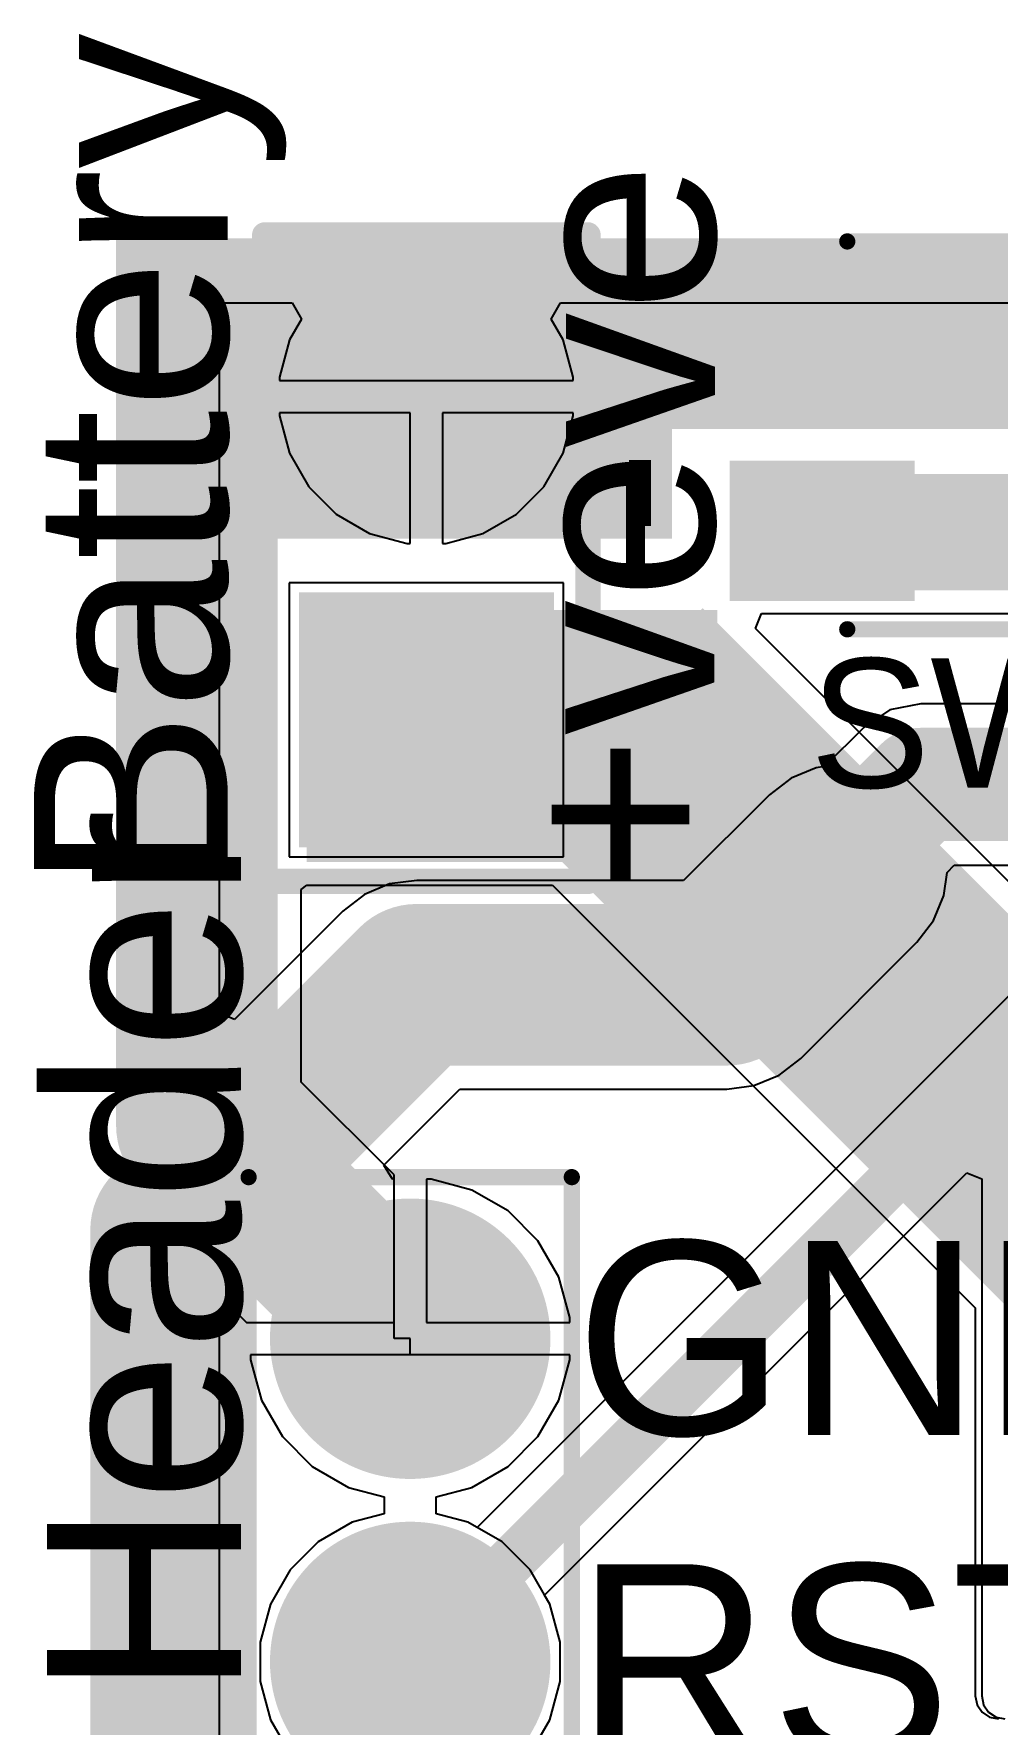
# Model space of a CAD drawing. Header units: millimetres. Extents: x -0.2 to 56.7, y -0.4 to 21.4.
# Drawn here: x -0.24 to 7.33, y 8.08 to 21.37 of the extents above; entities that cross this region are included whole.
import ezdxf

# ---------------------------------------------------------------- set-up
doc = ezdxf.new("R2010")
doc.units = ezdxf.units.MM
for name, color, linetype in [('BottomLayer', 5, 'Continuous'), ('BottomSolder', 6, 'Continuous'), ('MultiLayer', 9, 'Continuous'), ('PadHoleLayer', 156, 'Continuous'), ('TopLayer', 1, 'Continuous'), ('TopOverlay', 2, 'Continuous'), ('TopPaste', 8, 'Continuous'), ('TopSolder', 216, 'Continuous')]:
    doc.layers.add(name, color=color, linetype=linetype)
doc.styles.add('Arial', font='', dxfattribs={"height": 0.2})
doc.styles.get('Arial').set_extended_font_data('Arial')

# ---------------------------------------------------------------- blocks, each defined once
blk = doc.blocks.new('HDR1X5_1')
at = {"layer": 'BottomLayer'}
blk.add_hatch(color=5, dxfattribs=at).paths.add_polyline_path([(-6.08, 1), (-4.08, 1), (-4.08, -1), (-6.08, -1)])
h = blk.add_hatch(color=5, dxfattribs=at)
edge = h.paths.add_edge_path()
edge.add_arc((-2.54, 0), 1, 0, 360)
h = blk.add_hatch(color=5, dxfattribs=at)
edge = h.paths.add_edge_path()
edge.add_arc((0, 0), 1, 0, 360)
h = blk.add_hatch(color=5, dxfattribs=at)
edge = h.paths.add_edge_path()
edge.add_arc((2.54, 0), 1, 0, 360)
h = blk.add_hatch(color=5, dxfattribs=at)
edge = h.paths.add_edge_path()
edge.add_arc((5.08, 0), 1, 0, 360)
at = {"layer": 'BottomSolder'}
blk.add_hatch(color=6, dxfattribs=at).paths.add_polyline_path([(-6.182, 1.102), (-3.978, 1.102), (-3.978, -1.102), (-6.182, -1.102)])
h = blk.add_hatch(color=6, dxfattribs=at)
edge = h.paths.add_edge_path()
edge.add_arc((-2.54, 0), 1.102, 0, 360)
h = blk.add_hatch(color=6, dxfattribs=at)
edge = h.paths.add_edge_path()
edge.add_arc((0, 0), 1.102, 0, 360)
h = blk.add_hatch(color=6, dxfattribs=at)
edge = h.paths.add_edge_path()
edge.add_arc((2.54, 0), 1.102, 0, 360)
h = blk.add_hatch(color=6, dxfattribs=at)
edge = h.paths.add_edge_path()
edge.add_arc((5.08, 0), 1.102, 0, 360)
at = {"layer": 'MultiLayer'}
blk.add_hatch(color=9, dxfattribs=at).paths.add_polyline_path([(-6.08, 1), (-4.08, 1), (-4.08, -1), (-6.08, -1)])
h = blk.add_hatch(color=9, dxfattribs=at)
edge = h.paths.add_edge_path()
edge.add_arc((-2.54, 0), 1, 0, 360)
h = blk.add_hatch(color=9, dxfattribs=at)
edge = h.paths.add_edge_path()
edge.add_arc((0, 0), 1, 0, 360)
h = blk.add_hatch(color=9, dxfattribs=at)
edge = h.paths.add_edge_path()
edge.add_arc((2.54, 0), 1, 0, 360)
h = blk.add_hatch(color=9, dxfattribs=at)
edge = h.paths.add_edge_path()
edge.add_arc((5.08, 0), 1, 0, 360)
at = {"layer": 'PadHoleLayer'}
h = blk.add_hatch(color=156, dxfattribs=at)
edge = h.paths.add_edge_path()
edge.add_arc((-5.08, 0), 0.51, 0, 360)
h = blk.add_hatch(color=156, dxfattribs=at)
edge = h.paths.add_edge_path()
edge.add_arc((-2.54, 0), 0.51, 0, 360)
h = blk.add_hatch(color=156, dxfattribs=at)
edge = h.paths.add_edge_path()
edge.add_arc((0, 0), 0.51, 0, 360)
h = blk.add_hatch(color=156, dxfattribs=at)
edge = h.paths.add_edge_path()
edge.add_arc((2.54, 0), 0.51, 0, 360)
h = blk.add_hatch(color=156, dxfattribs=at)
edge = h.paths.add_edge_path()
edge.add_arc((5.08, 0), 0.51, 0, 360)
at = {"layer": 'TopLayer'}
blk.add_hatch(color=1, dxfattribs=at).paths.add_polyline_path([(-6.08, 1), (-4.08, 1), (-4.08, -1), (-6.08, -1)])
h = blk.add_hatch(color=1, dxfattribs=at)
edge = h.paths.add_edge_path()
edge.add_arc((-2.54, 0), 1, 0, 360)
h = blk.add_hatch(color=1, dxfattribs=at)
edge = h.paths.add_edge_path()
edge.add_arc((0, 0), 1, 0, 360)
h = blk.add_hatch(color=1, dxfattribs=at)
edge = h.paths.add_edge_path()
edge.add_arc((2.54, 0), 1, 0, 360)
h = blk.add_hatch(color=1, dxfattribs=at)
edge = h.paths.add_edge_path()
edge.add_arc((5.08, 0), 1, 0, 360)
at = {"layer": 'TopSolder'}
blk.add_hatch(color=216, dxfattribs=at).paths.add_polyline_path([(-6.182, 1.102), (-3.978, 1.102), (-3.978, -1.102), (-6.182, -1.102)])
h = blk.add_hatch(color=216, dxfattribs=at)
edge = h.paths.add_edge_path()
edge.add_arc((-2.54, 0), 1.102, 0, 360)
h = blk.add_hatch(color=216, dxfattribs=at)
edge = h.paths.add_edge_path()
edge.add_arc((0, 0), 1.102, 0, 360)
h = blk.add_hatch(color=216, dxfattribs=at)
edge = h.paths.add_edge_path()
edge.add_arc((2.54, 0), 1.102, 0, 360)
h = blk.add_hatch(color=216, dxfattribs=at)
edge = h.paths.add_edge_path()
edge.add_arc((5.08, 0), 1.102, 0, 360)
at = {"layer": 'TopOverlay', "const_width": 0.127}
for points in [[(-6.35, 1.27), (-6.35, -1.27)], [(-6.35, 1.27), (6.35, 1.27)], [(6.35, 1.27), (6.35, -1.27)], [(-6.35, -1.27), (6.35, -1.27)]]:
    blk.add_lwpolyline(points, dxfattribs=at)
at = {"layer": 'TopOverlay', "const_width": 0.0635}
for points in [[(-6.382, 1.27, 1), (-6.318, 1.27, 1)], [(-6.382, 1.27, 1), (-6.318, 1.27, 1)], [(6.318, 1.27, 1), (6.382, 1.27, 1)], [(6.318, 1.27, 1), (6.382, 1.27, 1)], [(-6.382, -1.27, 1), (-6.318, -1.27, 1)], [(-6.382, -1.27, 1), (-6.318, -1.27, 1)], [(6.318, -1.27, 1), (6.382, -1.27, 1)], [(6.318, -1.27, 1), (6.382, -1.27, 1)]]:
    blk.add_lwpolyline(points, format="xyb", close=True, dxfattribs=at)
blk = doc.blocks.new('TS_1185EC_C_D_B_6')
at = {"layer": 'TopLayer'}
for points in [[(-2.55, 1.2), (-1.3, 1.2), (-1.3, 0.3), (-2.55, 0.3)], [(1.3, 1.2), (2.55, 1.2), (2.55, 0.3), (1.3, 0.3)], [(-2.55, -0.3), (-1.3, -0.3), (-1.3, -1.2), (-2.55, -1.2)], [(1.3, -0.3), (2.55, -0.3), (2.55, -1.2), (1.3, -1.2)]]:
    blk.add_hatch(color=1, dxfattribs=at).paths.add_polyline_path(points)
at = {"layer": 'TopPaste'}
for points in [[(-2.55, 1.2), (-1.3, 1.2), (-1.3, 0.3), (-2.55, 0.3)], [(1.3, 1.2), (2.55, 1.2), (2.55, 0.3), (1.3, 0.3)], [(-2.55, -0.3), (-1.3, -0.3), (-1.3, -1.2), (-2.55, -1.2)], [(1.3, -0.3), (2.55, -0.3), (2.55, -1.2), (1.3, -1.2)]]:
    blk.add_hatch(color=8, dxfattribs=at).paths.add_polyline_path(points)
at = {"layer": 'TopSolder'}
for points in [[(-2.652, 1.302), (-1.198, 1.302), (-1.198, 0.198), (-2.652, 0.198)], [(1.198, 1.302), (2.652, 1.302), (2.652, 0.198), (1.198, 0.198)], [(-2.652, -0.198), (-1.198, -0.198), (-1.198, -1.302), (-2.652, -1.302)], [(1.198, -0.198), (2.652, -0.198), (2.652, -1.302), (1.198, -1.302)]]:
    blk.add_hatch(color=216, dxfattribs=at).paths.add_polyline_path(points)
at = {"layer": 'TopOverlay'}
for points, const_width in [([(-2.134, 1.549, 1), (-2.388, 1.549, 1)], 0.254), ([(-2.451, 1.549, 1), (-2.324, 1.549, 1)], 0.127), ([(-2.197, 1.549, 1), (-2.07, 1.549, 1)], 0.127), ([(-1.759, 1.524, 1), (-1.695, 1.524, 1)], 0.0635), ([(1.695, 1.524, 1), (1.759, 1.524, 1)], 0.0635), ([(-1.759, -1.524, 1), (-1.695, -1.524, 1)], 0.0635), ([(1.695, -1.524, 1), (1.759, -1.524, 1)], 0.0635)]:
    blk.add_lwpolyline(points, format="xyb", close=True, dxfattribs=dict(at, const_width=const_width))
at = {"layer": 'TopOverlay', "const_width": 0.127}
for points in [[(1.727, 1.524), (-1.727, 1.524)], [(1.727, -1.524), (-1.727, -1.524)]]:
    blk.add_lwpolyline(points, dxfattribs=at)
blk = doc.blocks.new('HDR1X2_14')
at = {"layer": 'BottomLayer'}
blk.add_hatch(color=5, dxfattribs=at).paths.add_polyline_path([(-0.9, 0.9), (0.9, 0.9), (0.9, -0.9), (-0.9, -0.9)])
h = blk.add_hatch(color=5, dxfattribs=at)
edge = h.paths.add_edge_path()
edge.add_arc((2.54, 0), 0.9, 0, 360)
at = {"layer": 'BottomSolder'}
blk.add_hatch(color=6, dxfattribs=at).paths.add_polyline_path([(-1.002, 1.002), (1.002, 1.002), (1.002, -1.002), (-1.002, -1.002)])
h = blk.add_hatch(color=6, dxfattribs=at)
edge = h.paths.add_edge_path()
edge.add_arc((2.54, 0), 1.002, 0, 360)
at = {"layer": 'MultiLayer'}
blk.add_hatch(color=9, dxfattribs=at).paths.add_polyline_path([(-0.9, 0.9), (0.9, 0.9), (0.9, -0.9), (-0.9, -0.9)])
h = blk.add_hatch(color=9, dxfattribs=at)
edge = h.paths.add_edge_path()
edge.add_arc((2.54, 0), 0.9, 0, 360)
at = {"layer": 'PadHoleLayer'}
h = blk.add_hatch(color=156, dxfattribs=at)
edge = h.paths.add_edge_path()
edge.add_arc((0, 0), 0.45, 0, 360)
h = blk.add_hatch(color=156, dxfattribs=at)
edge = h.paths.add_edge_path()
edge.add_arc((2.54, 0), 0.45, 0, 360)
at = {"layer": 'TopLayer'}
blk.add_hatch(color=1, dxfattribs=at).paths.add_polyline_path([(-0.9, 0.9), (0.9, 0.9), (0.9, -0.9), (-0.9, -0.9)])
h = blk.add_hatch(color=1, dxfattribs=at)
edge = h.paths.add_edge_path()
edge.add_arc((2.54, 0), 0.9, 0, 360)
at = {"layer": 'TopSolder'}
blk.add_hatch(color=216, dxfattribs=at).paths.add_polyline_path([(-1.002, 1.002), (1.002, 1.002), (1.002, -1.002), (-1.002, -1.002)])
h = blk.add_hatch(color=216, dxfattribs=at)
edge = h.paths.add_edge_path()
edge.add_arc((2.54, 0), 1.002, 0, 360)
at = {"layer": 'TopOverlay', "const_width": 0.2}
for points in [[(-1.27, 1.27), (3.81, 1.27)], [(-1.27, 1.27), (-1.27, -1.27)], [(3.81, 1.27), (3.81, -1.27)], [(-1.27, -1.27), (3.81, -1.27)]]:
    blk.add_lwpolyline(points, dxfattribs=at)
at = {"layer": 'TopOverlay', "const_width": 0.1}
for points in [[(-1.32, 1.27, 1), (-1.22, 1.27, 1)], [(-1.32, 1.27, 1), (-1.22, 1.27, 1)], [(3.76, 1.27, 1), (3.86, 1.27, 1)], [(3.76, 1.27, 1), (3.86, 1.27, 1)], [(-1.32, -1.27, 1), (-1.22, -1.27, 1)], [(-1.32, -1.27, 1), (-1.22, -1.27, 1)], [(3.76, -1.27, 1), (3.86, -1.27, 1)], [(3.76, -1.27, 1), (3.86, -1.27, 1)]]:
    blk.add_lwpolyline(points, format="xyb", close=True, dxfattribs=at)

msp = doc.modelspace()

# ---------------------------------------------------------------- hatches: boundary and pattern name
at = {"layer": 'TopLayer'}
for points in [[(0.406, 18.263), (26.187, 18.263), (26.187, 19.761), (0.406, 19.761)], [(4.775, 17.399), (4.775, 18.669), (0.406, 18.669), (0.406, 17.399)], [(5.309, 16.993), (10.414, 16.993), (10.414, 17.907), (5.309, 17.907)], [(5.131, 16.84), (1.905, 16.84), (1.905, 14.859), (5.131, 14.859)], [(9.787, 12.082), (5.017, 16.853), (3.467, 15.303), (8.238, 10.533)]]:
    msp.add_hatch(color=1, dxfattribs=at).paths.add_polyline_path(points)

# ---------------------------------------------------------------- linework, layer by layer
at = {"layer": 'BottomLayer'}
for p, q in [((1.219, 13.67), (1.219, 19.253)), ((1.219, 19.253), (1.791, 19.253)), ((1.791, 19.253), (1.864, 19.126)), ((3.825, 19.126), (3.899, 19.253)), ((3.899, 19.253), (53.948, 19.253)), ((1.864, 19.126), (1.769, 18.962)), ((3.92, 18.962), (3.825, 19.126)), ((1.769, 18.962), (1.691, 18.669)), ((3.999, 18.669), (3.92, 18.962)), ((1.691, 18.669), (1.691, 18.644)), ((1.691, 18.644), (2.845, 18.644)), ((2.845, 18.644), (3.999, 18.644)), ((3.999, 18.644), (3.999, 18.669)), ((2.718, 18.39), (1.691, 18.39)), ((1.691, 18.39), (1.691, 18.365)), ((1.691, 18.365), (1.769, 18.071)), ((2.718, 17.363), (2.718, 18.39)), ((3.999, 18.39), (2.972, 18.39)), ((2.972, 18.39), (2.972, 17.363)), ((3.92, 18.071), (3.999, 18.365)), ((3.999, 18.365), (3.999, 18.39)), ((1.769, 18.071), (1.921, 17.808)), ((3.768, 17.808), (3.92, 18.071)), ((1.921, 17.808), (2.136, 17.593)), ((3.553, 17.593), (3.768, 17.808)), ((2.136, 17.593), (2.399, 17.441)), ((3.29, 17.441), (3.553, 17.593)), ((2.399, 17.441), (2.693, 17.363)), ((2.997, 17.363), (3.29, 17.441)), ((2.693, 17.363), (2.718, 17.363)), ((2.972, 17.363), (2.997, 17.363)), ((3.923, 17.054), (1.767, 17.054)), ((1.767, 17.054), (1.767, 14.899)), ((3.923, 14.899), (3.923, 17.054)), ((6.731, 16.103), (6.488, 16.055)), ((9.244, 16.103), (6.731, 16.103)), ((6.488, 16.055), (6.282, 15.917)), ((6.282, 15.917), (5.974, 15.609)), ((5.909, 15.6), (5.711, 15.518)), ((5.974, 15.609), (5.909, 15.6)), ((5.711, 15.518), (5.542, 15.388)), ((5.542, 15.388), (4.867, 14.714)), ((1.767, 14.899), (3.923, 14.899)), ((6.913, 14.596), (6.937, 14.777)), ((6.937, 14.777), (6.994, 14.834)), ((6.994, 14.834), (8.303, 14.834)), ((2.556, 14.686), (2.359, 14.604)), ((2.769, 14.714), (2.556, 14.686)), ((4.867, 14.714), (2.769, 14.714)), ((8.282, 14.667), (3.243, 9.629)), ((2.359, 14.604), (2.189, 14.473)), ((6.831, 14.398), (6.913, 14.596)), ((2.189, 14.473), (1.337, 13.621)), ((6.701, 14.229), (6.831, 14.398)), ((5.787, 13.314), (6.701, 14.229)), ((1.337, 13.621), (1.219, 13.67)), ((5.617, 13.184), (5.787, 13.314)), ((5.419, 13.102), (5.617, 13.184)), ((2.51, 12.476), (3.108, 13.074)), ((3.108, 13.074), (5.207, 13.074)), ((5.207, 13.074), (5.419, 13.102)), ((2.58, 12.367), (2.51, 12.476)), ((2.591, 12.367), (2.58, 12.367)), ((2.591, 11.113), (2.591, 12.367)), ((2.883, 12.367), (2.845, 12.367)), ((2.845, 12.367), (2.845, 11.239)), ((3.202, 12.281), (2.883, 12.367)), ((3.774, 9.098), (7.093, 12.416)), ((7.093, 12.416), (7.21, 12.368)), ((7.21, 12.368), (7.21, 8.306)), ((3.488, 12.116), (3.202, 12.281)), ((3.721, 11.882), (3.488, 12.116)), ((3.886, 11.597), (3.721, 11.882)), ((3.972, 11.278), (3.886, 11.597)), ((2.845, 11.239), (3.972, 11.239)), ((3.972, 11.239), (3.972, 11.278)), ((2.718, 11.113), (2.591, 11.113)), ((2.718, 10.986), (2.718, 11.113)), ((3.972, 10.986), (2.718, 10.986)), ((3.886, 10.628), (3.972, 10.947)), ((3.972, 10.947), (3.972, 10.986)), ((3.721, 10.343), (3.886, 10.628)), ((3.488, 10.109), (3.721, 10.343)), ((3.202, 9.944), (3.488, 10.109)), ((2.921, 9.869), (3.202, 9.944)), ((2.921, 9.737), (2.921, 9.869)), ((3.172, 9.67), (2.921, 9.737)), ((3.243, 9.629), (3.172, 9.67)), ((3.815, 9.027), (3.774, 9.098)), ((3.896, 8.728), (3.815, 9.027)), ((3.896, 8.417), (3.896, 8.728)), ((3.815, 8.118), (3.896, 8.417)), ((7.21, 8.306), (7.224, 8.236)), ((3.66, 7.849), (3.815, 8.118)), ((7.224, 8.236), (7.263, 8.178)), ((7.263, 8.178), (7.322, 8.138)), ((7.322, 8.138), (7.391, 8.125))]:
    msp.add_line(p, q, dxfattribs=at)
for points, const_width in [([(6.096, 14.834), (6.731, 15.469)], 0.889), ([(6.731, 15.469), (15.57, 15.469)], 0.889), ([(5.207, 13.894), (6.121, 14.808)], 1.27), ([(0.838, 11.963), (2.769, 13.894)], 1.27), ([(2.769, 13.894), (5.207, 13.894)], 1.27), ([(2.718, 8.572), (8.547, 14.402)], 0.381), ([(0.838, 1.524), (0.838, 11.963)], 1.27), ([(2.718, 11.113), (2.778, 11.172)], 0.635)]:
    msp.add_lwpolyline(points, dxfattribs=dict(at, const_width=const_width))
for points, const_width in [([(6.509, 15.469, 1), (6.953, 15.469, 1)], 0.445), ([(6.509, 15.469, 1), (6.953, 15.469, 1)], 0.445), ([(5.804, 14.808, 1), (6.439, 14.808, 1)], 0.635), ([(5.874, 14.834, 1), (6.318, 14.834, 1)], 0.445), ([(2.451, 13.894, 1), (3.086, 13.894, 1)], 0.635), ([(2.451, 13.894, 1), (3.086, 13.894, 1)], 0.635), ([(4.889, 13.894, 1), (5.524, 13.894, 1)], 0.635), ([(4.889, 13.894, 1), (5.524, 13.894, 1)], 0.635), ([(0.521, 11.963, 1), (1.156, 11.963, 1)], 0.635), ([(0.521, 11.963, 1), (1.156, 11.963, 1)], 0.635), ([(2.559, 11.113, 1), (2.877, 11.113, 1)], 0.318), ([(2.619, 11.172, 1), (2.936, 11.172, 1)], 0.318), ([(2.623, 8.572, 1), (2.813, 8.572, 1)], 0.191)]:
    msp.add_lwpolyline(points, format="xyb", close=True, dxfattribs=dict(at, const_width=const_width))
at = {"layer": 'TopLayer'}
for p, q in [((5.432, 16.694), (5.48, 16.811)), ((5.48, 16.811), (9.274, 16.811)), ((8.914, 13.211), (5.432, 16.694)), ((1.861, 14.642), (1.905, 14.678)), ((1.861, 13.128), (1.861, 14.642)), ((1.905, 14.678), (3.837, 14.678)), ((3.837, 14.678), (7.159, 11.355)), ((2.591, 12.399), (1.861, 13.128)), ((2.591, 11.239), (2.591, 12.399)), ((2.883, 12.367), (2.845, 12.367)), ((2.845, 12.367), (2.845, 11.239)), ((3.202, 12.281), (2.883, 12.367)), ((3.488, 12.116), (3.202, 12.281)), ((3.721, 11.882), (3.488, 12.116)), ((3.886, 11.597), (3.721, 11.882)), ((3.972, 11.278), (3.886, 11.597)), ((1.219, 11.286), (1.337, 11.334)), ((1.337, 11.334), (1.431, 11.239)), ((7.159, 11.355), (7.159, 9.906)), ((1.219, 0.178), (1.219, 11.286)), ((1.431, 11.239), (2.591, 11.239)), ((2.845, 11.239), (3.972, 11.239)), ((3.972, 11.239), (3.972, 11.278)), ((2.718, 10.986), (1.464, 10.986)), ((1.464, 10.986), (1.464, 10.947)), ((1.464, 10.947), (1.549, 10.628)), ((3.972, 10.986), (2.718, 10.986)), ((3.886, 10.628), (3.972, 10.947)), ((3.972, 10.947), (3.972, 10.986)), ((1.549, 10.628), (1.714, 10.343)), ((3.721, 10.343), (3.886, 10.628)), ((1.714, 10.343), (1.948, 10.109)), ((3.488, 10.109), (3.721, 10.343)), ((1.948, 10.109), (2.234, 9.944)), ((3.202, 9.944), (3.488, 10.109)), ((2.234, 9.944), (2.514, 9.869)), ((2.514, 9.869), (2.514, 9.737)), ((2.921, 9.869), (3.202, 9.944)), ((2.921, 9.737), (2.921, 9.869)), ((7.159, 9.906), (7.159, 9.068)), ((2.514, 9.737), (2.263, 9.67)), ((3.172, 9.67), (2.921, 9.737)), ((2.263, 9.67), (1.995, 9.515)), ((3.441, 9.515), (3.172, 9.67)), ((1.995, 9.515), (1.775, 9.296)), ((3.66, 9.296), (3.441, 9.515)), ((1.775, 9.296), (1.62, 9.027)), ((3.815, 9.027), (3.66, 9.296)), ((7.159, 9.068), (7.159, 8.306)), ((1.62, 9.027), (1.54, 8.728)), ((3.896, 8.728), (3.815, 9.027)), ((1.54, 8.728), (1.54, 8.417)), ((3.896, 8.417), (3.896, 8.728)), ((1.54, 8.417), (1.62, 8.118)), ((3.815, 8.118), (3.896, 8.417)), ((7.159, 8.306), (7.173, 8.236)), ((1.62, 8.118), (1.775, 7.849)), ((3.66, 7.849), (3.815, 8.118)), ((7.173, 8.236), (7.212, 8.178)), ((7.212, 8.178), (7.271, 8.138)), ((7.271, 8.138), (7.341, 8.125))]:
    msp.add_line(p, q, dxfattribs=at)
for points, const_width in [([(5.899, 18.931), (5.93, 18.962)], 0.635), ([(5.93, 18.962), (5.955, 18.962)], 0.635), ([(4.809, 18.931), (5.899, 18.931)], 0.635), ([(2.805, 18.477), (2.845, 18.517)], 0.635), ([(2.845, 18.517), (4.394, 18.517)], 0.635), ([(1.041, 12.789), (1.041, 17.672)], 1.27), ([(2.845, 15.977), (3.11, 15.712)], 1.27), ([(3.11, 15.712), (4.431, 15.712)], 1.27), ([(1.041, 12.789), (2.718, 11.113)], 1.27)]:
    msp.add_lwpolyline(points, dxfattribs=dict(at, const_width=const_width))
for points, const_width in [([(5.771, 18.962, 1), (6.089, 18.962, 1)], 0.318), ([(5.771, 18.962, 1), (6.089, 18.962, 1)], 0.318), ([(5.797, 18.962, 1), (6.114, 18.962, 1)], 0.318), ([(4.65, 18.931, 1), (4.967, 18.931, 1)], 0.318), ([(5.74, 18.931, 1), (6.058, 18.931, 1)], 0.318), ([(5.74, 18.931, 1), (6.058, 18.931, 1)], 0.318), ([(2.646, 18.477, 1), (2.964, 18.477, 1)], 0.318), ([(2.686, 18.517, 1), (3.004, 18.517, 1)], 0.318), ([(2.686, 18.517, 1), (3.004, 18.517, 1)], 0.318), ([(4.235, 18.517, 1), (4.553, 18.517, 1)], 0.318), ([(0.724, 17.672, 1), (1.359, 17.672, 1)], 0.635), ([(2.527, 15.977, 1), (3.162, 15.977, 1)], 0.635), ([(2.792, 15.712, 1), (3.427, 15.712, 1)], 0.635), ([(2.792, 15.712, 1), (3.427, 15.712, 1)], 0.635), ([(4.113, 15.712, 1), (4.748, 15.712, 1)], 0.635), ([(0.724, 12.789, 1), (1.359, 12.789, 1)], 0.635), ([(0.724, 12.789, 1), (1.359, 12.789, 1)], 0.635), ([(2.4, 11.113, 1), (3.035, 11.113, 1)], 0.635)]:
    msp.add_lwpolyline(points, format="xyb", close=True, dxfattribs=dict(at, const_width=const_width))

# ---------------------------------------------------------------- block references
for name, p, rotation in [('HDR1X2_14', (2.845, 15.977), 90), ('TS_1185EC_C_D_B_6', (7.88, 18.212), 180), ('HDR1X5_1', (2.718, 6.032), 90)]:
    msp.add_blockref(name, p, dxfattribs=dict(rotation=rotation))

# ---------------------------------------------------------------- texts
at = {"layer": 'TopOverlay', "style": 'Arial'}
for s, rotation, p in [('Battery', 90, (1.284, 14.628)), ('-ve', 90, (5.113, 17.405)), ('+ve', 90, (5.107, 14.611)), ('PROG... Header', 90, (1.388, -0.343)), ('GND', 360, (4.014, 10.356)), ('RST', 360, (4.014, 7.816))]:
    msp.add_text(s, height=1.524, rotation=rotation, dxfattribs=at).set_placement(p)
msp.add_text('SW3', height=1.016, dxfattribs=at).set_placement((5.859, 15.443))

doc.saveas('drawing.dxf')
